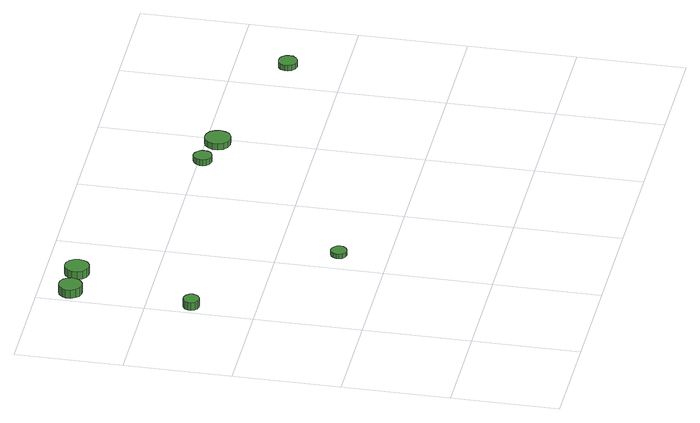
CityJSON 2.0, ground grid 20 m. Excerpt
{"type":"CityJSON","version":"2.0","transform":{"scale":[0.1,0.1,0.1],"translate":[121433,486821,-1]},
"CityObjects":{
"tree1":{"type":"SolitaryVegetationObject","attributes":{"function":"something"},"geometry":[{"type":"MultiSurface","lod":"1","boundaries":[[[0,1,2,3,4,5,6,7,8,9,10,11,12,13,14]],[[15,16,17,18,19,20,21,22,23,24,25,26,27,28,29]],[[0,29,28,1]],[[1,28,27,2]],[[2,27,26,3]],[[3,26,25,4]],[[4,25,24,5]],[[5,24,23,6]],[[6,23,22,7]],[[7,22,21,8]],[[8,21,20,9]],[[9,20,19,10]],[[10,19,18,11]],[[11,18,17,12]],[[12,17,16,13]],[[13,16,15,14]],[[14,15,29,0]]]}]},
"tree2":{"type":"SolitaryVegetationObject","attributes":{"function":"something"},"geometry":[{"type":"MultiSurface","lod":"1","boundaries":[[[30,31,32,33,34,35,36,37,38,39,40,41,42,43,44]],[[45,46,47,48,49,50,51,52,53,54,55,56,57,58,59]],[[30,59,58,31]],[[31,58,57,32]],[[32,57,56,33]],[[33,56,55,34]],[[34,55,54,35]],[[35,54,53,36]],[[36,53,52,37]],[[37,52,51,38]],[[38,51,50,39]],[[39,50,49,40]],[[40,49,48,41]],[[41,48,47,42]],[[42,47,46,43]],[[43,46,45,44]],[[44,45,59,30]]]}]},
"tree3":{"type":"SolitaryVegetationObject","attributes":{"function":"something"}},
"tree4":{"type":"SolitaryVegetationObject","attributes":{"function":"something"}},
"tree5":{"type":"SolitaryVegetationObject","attributes":{"function":"something"},"geometry":[{"type":"MultiSurface","lod":"1","boundaries":[[[60,61,62,63,64,65,66,67,68,69,70,71,72,73,74]],[[75,76,77,78,79,80,81,82,83,84,85,86,87,88,89]],[[60,89,88,61]],[[61,88,87,62]],[[62,87,86,63]],[[63,86,85,64]],[[64,85,84,65]],[[65,84,83,66]],[[66,83,82,67]],[[67,82,81,68]],[[68,81,80,69]],[[69,80,79,70]],[[70,79,78,71]],[[71,78,77,72]],[[72,77,76,73]],[[73,76,75,74]],[[74,75,89,60]]]}]},
"tree6":{"type":"SolitaryVegetationObject","attributes":{"function":"something"},"geometry":[{"type":"MultiSurface","lod":"1","boundaries":[[[90,91,92,93,94,95,96,97,98,99,100,101,102,103,104]],[[105,106,107,108,109,110,111,112,113,114,115,116,117,118,119]],[[90,119,118,91]],[[91,118,117,92]],[[92,117,116,93]],[[93,116,115,94]],[[94,115,114,95]],[[95,114,113,96]],[[96,113,112,97]],[[97,112,111,98]],[[98,111,110,99]],[[99,110,109,100]],[[100,109,108,101]],[[101,108,107,102]],[[102,107,106,103]],[[103,106,105,104]],[[104,105,119,90]]]}]},
"tree7":{"type":"SolitaryVegetationObject","attributes":{"function":"something"}},
"tree8":{"type":"SolitaryVegetationObject","attributes":{"function":"something"}},
"tree9":{"type":"SolitaryVegetationObject","attributes":{"function":"something"}},
"tree10":{"type":"SolitaryVegetationObject","attributes":{"function":"something"},"geometry":[{"type":"MultiSurface","lod":"1","boundaries":[[[120,121,122,123,124,125,126,127,128,129,130,131,132,133,134]],[[135,136,137,138,139,140,141,142,143,144,145,146,147,148,149]],[[120,149,148,121]],[[121,148,147,122]],[[122,147,146,123]],[[123,146,145,124]],[[124,145,144,125]],[[125,144,143,126]],[[126,143,142,127]],[[127,142,141,128]],[[128,141,140,129]],[[129,140,139,130]],[[130,139,138,131]],[[131,138,137,132]],[[132,137,136,133]],[[133,136,135,134]],[[134,135,149,120]]]}]},
"tree11":{"type":"SolitaryVegetationObject","attributes":{"function":"something"},"geometry":[{"type":"MultiSurface","lod":"1","boundaries":[[[150,151,152,153,154,155,156,157,158,159,160,161,162,163,164]],[[165,166,167,168,169,170,171,172,173,174,175,176,177,178,179]],[[150,179,178,151]],[[151,178,177,152]],[[152,177,176,153]],[[153,176,175,154]],[[154,175,174,155]],[[155,174,173,156]],[[156,173,172,157]],[[157,172,171,158]],[[158,171,170,159]],[[159,170,169,160]],[[160,169,168,161]],[[161,168,167,162]],[[162,167,166,163]],[[163,166,165,164]],[[164,165,179,150]]]}]},
"tree12":{"type":"SolitaryVegetationObject","attributes":{"function":"something"},"geometry":[{"type":"MultiSurface","lod":"1","boundaries":[[[180,181,182,183,184,185,186,187,188,189,190,191,192,193,194]],[[195,196,197,198,199,200,201,202,203,204,205,206,207,208,209]],[[180,209,208,181]],[[181,208,207,182]],[[182,207,206,183]],[[183,206,205,184]],[[184,205,204,185]],[[185,204,203,186]],[[186,203,202,187]],[[187,202,201,188]],[[188,201,200,189]],[[189,200,199,190]],[[190,199,198,191]],[[191,198,197,192]],[[192,197,196,193]],[[193,196,195,194]],[[194,195,209,180]]]}]}
},
"vertices":[
[39,519,24],[38,525,24],[34,530,24],[29,533,24],[22,534,24],[17,532,24],[12,528,24],[9,522,24],[9,516,24],[12,510,24],[17,506,24],[22,504,24],[29,505,24],[34,508,24],[38,513,24],[38,513,8],[34,508,8],[29,505,8],[22,504,8],[17,506,8],[12,510,8],[9,516,8],[9,522,8],[12,528,8],[17,532,8],[22,534,8],[29,533,8],[34,530,8],[38,525,8],[39,519,8],
[52,742,25],[50,750,25],[45,758,25],[37,762,25],[28,763,25],[19,760,25],[13,754,25],[9,746,25],[9,737,25],[13,729,25],[19,723,25],[28,720,25],[37,721,25],[45,726,25],[50,733,25],[50,733,8],[45,726,8],[37,721,8],[28,720,8],[19,723,8],[13,729,8],[9,737,8],[9,746,8],[13,754,8],[19,760,8],[28,763,8],[37,762,8],[45,758,8],[50,750,8],[52,742,8],
[119,742,24],[117,751,24],[112,759,24],[104,764,24],[95,765,24],[86,762,24],[79,755,24],[75,747,24],[75,738,24],[79,729,24],[86,723,24],[95,720,24],[104,721,24],[112,726,24],[117,733,24],[117,733,8],[112,726,8],[104,721,8],[95,720,8],[86,723,8],[79,729,8],[75,738,8],[75,747,8],[79,755,8],[86,762,8],[95,765,8],[104,764,8],[112,759,8],[117,751,8],[119,742,8],
[266,292,16],[265,298,16],[261,303,16],[256,306,16],[250,307,16],[244,305,16],[239,301,16],[237,295,16],[237,289,16],[239,283,16],[244,279,16],[250,277,16],[256,278,16],[261,281,16],[265,286,16],[265,286,7],[261,281,7],[256,278,7],[250,277,7],[244,279,7],[239,283,7],[237,289,7],[237,295,7],[239,301,7],[244,305,7],[250,307,7],[256,306,7],[261,303,7],[265,298,7],[266,292,7],
[539,594,19],[538,601,19],[534,606,19],[528,610,19],[521,611,19],[514,608,19],[509,604,19],[506,597,19],[506,590,19],[509,584,19],[514,579,19],[521,577,19],[528,578,19],[534,581,19],[538,587,19],[538,587,7],[534,581,7],[528,578,7],[521,577,7],[514,579,7],[509,584,7],[506,590,7],[506,597,7],[509,604,7],[514,608,7],[521,611,7],[528,610,7],[534,606,7],[538,601,7],[539,594,7],
[613,579,19],[610,589,19],[605,597,19],[596,602,19],[586,603,19],[576,600,19],[569,593,19],[565,584,19],[565,574,19],[569,565,19],[576,558,19],[586,555,19],[596,556,19],[605,561,19],[610,569,19],[610,569,7],[605,561,7],[596,556,7],[586,555,7],[576,558,7],[569,565,7],[565,574,7],[565,584,7],[569,593,7],[576,600,7],[586,603,7],[596,602,7],[605,597,7],[610,589,7],[613,579,7],
[892,506,18],[891,513,18],[886,519,18],[880,522,18],[873,523,18],[866,521,18],[860,516,18],[857,509,18],[857,502,18],[860,495,18],[866,490,18],[873,488,18],[880,489,18],[886,493,18],[891,499,18],[891,499,7],[886,493,7],[880,489,7],[873,488,7],[866,490,7],[860,495,7],[857,502,7],[857,509,7],[860,516,7],[866,521,7],[873,523,7],[880,522,7],[886,519,7],[891,513,7],[892,506,7]
]}
